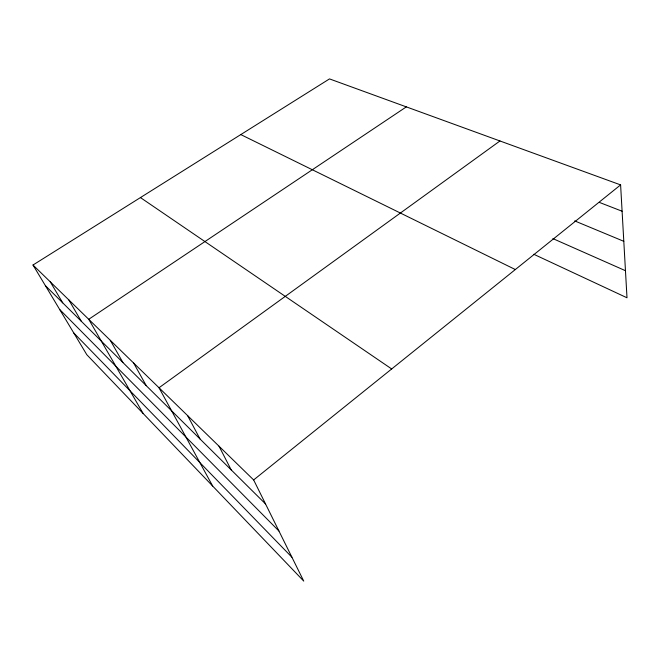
<?xml version="1.0" encoding="UTF-8"?>
<svg xmlns="http://www.w3.org/2000/svg" width="660" height="660" viewBox="0 0 660 660"><rect width="100%" height="100%" fill="white"/><g stroke="black" fill="none" stroke-linecap="round" stroke-linejoin="round"><path stroke-width="0.99" d="M253.646 479.935L620.606 184.899L329.505 78.903L33 265.015L86.815 354.717L303.74 581.097L253.646 479.935L33 265.015M499.966 140.968L159.019 387.758L212.668 486.049M406.329 106.879L88.729 319.291L143.129 413.482M599.379 202.405L622.099 211.225M574.703 220.91L623.799 241.312M552.874 238.598L625.465 270.707M533.767 254.265L627 297.784L620.606 184.899M240.801 134.582L515.32 269.544M140.44 197.579L391.677 368.957M45.4 285.681L265.518 503.918M59.689 309.49L278.949 531.036M73.755 332.937L291.918 557.221M50.242 281.812L62.741 302.874M68.772 299.854L81.345 321.321M110.278 340.288L122.933 362.546M133.633 363.033L146.264 385.679M187.597 415.602L200.029 438.983M218.996 446.177L231.198 469.895"/></g></svg>
